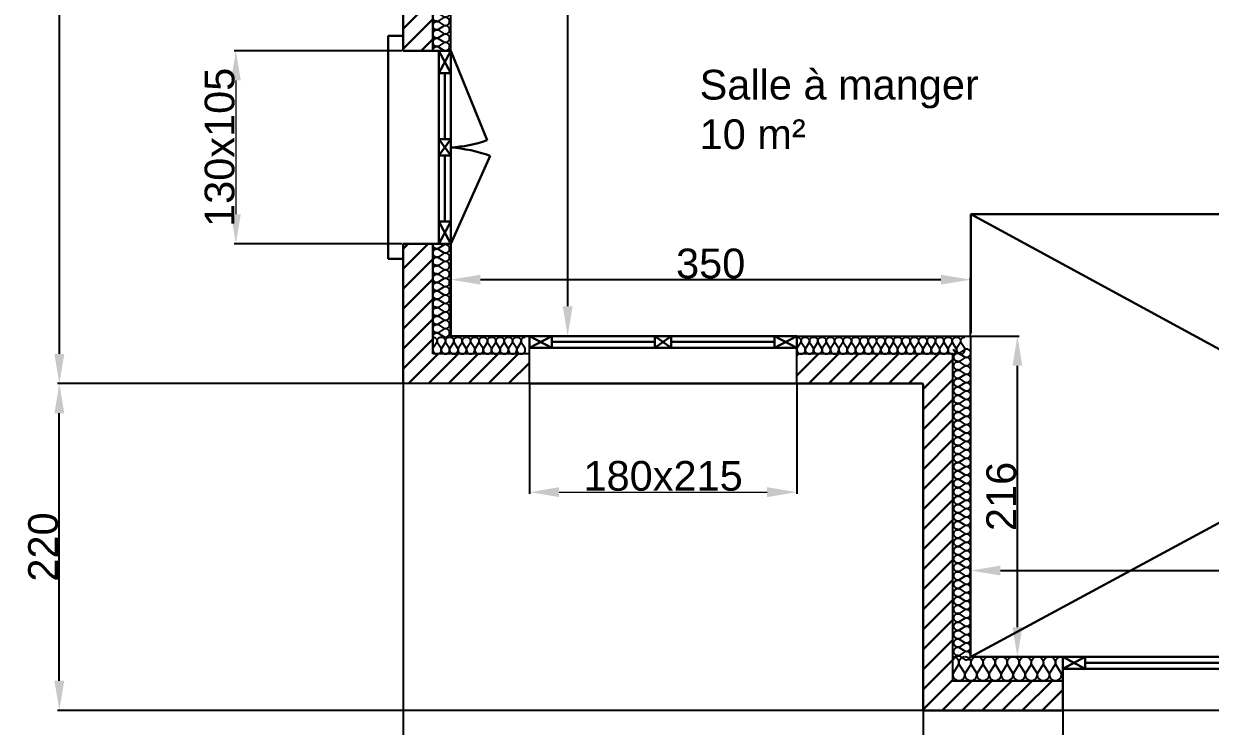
# Model space of a CAD drawing. Header units: millimetres. Extents: x -255 to 11976, y -437 to 3955.
# Drawn here: x -254 to 544, y -10 to 463 of the extents above; entities that cross this region are included whole.
import ezdxf

# ---------------------------------------------------------------- set-up
doc = ezdxf.new("R2010")
doc.units = ezdxf.units.MM
for name, color, linetype in [('Cotation', 7, 'Continuous'), ('Isolation', 6, 'Continuous'), ('Texte', 7, 'Continuous')]:
    doc.layers.add(name, color=color, linetype=linetype)
doc.layers.add('MenuisExt', color=140, linetype='Continuous', lineweight=18)
doc.layers.add('VideSurSejour', color=7, linetype='Continuous', lineweight=5)
doc.styles.get("Standard").update_dxf_attribs({"font": 'Arial.ttf'})
doc.dimstyles.new('ISO-25', dxfattribs={"dimtxt": 2.5, "dimasz": 2.5, "dimexe": 1.25, "dimexo": 0.625, "dimtad": 1, "dimtxsty": 'Standard', "dimcen": 2.5, "dimadec": 0, "dimazin": 0, "dimtfac": 1, "dimtmove": 0, "dimatfit": 3, "dimfxl": 1, "dimarcsym": 0})

# ---------------------------------------------------------------- blocks, each defined once
blk = doc.blocks.new('*U14')
at = {"flags": 128}
for points in [[(0, 1, -0.505863), (0.239, 0.676), (0.009, 0.318, 1.322645), (0.491, 0.318), (0.261, 0.676, -0.505863), (0.5, 1)], [(0.5, 1, -0.505863), (0.739, 0.676), (0.509, 0.318, 1.322645), (0.991, 0.318), (0.761, 0.676, -0.505863), (1, 1)], [(1, 1, -0.505863), (1.239, 0.676), (1.009, 0.318, 1.322645), (1.491, 0.318), (1.261, 0.676, -0.505863), (1.5, 1)], [(1.5, 1, -0.505863), (1.739, 0.676), (1.509, 0.318, 1.322645), (1.991, 0.318), (1.761, 0.676, -0.505863), (2, 1)], [(2, 1, -0.505863), (2.239, 0.676), (2.009, 0.318, 1.322645), (2.491, 0.318), (2.261, 0.676, -0.505863), (2.5, 1)], [(2.5, 1, -0.505863), (2.739, 0.676), (2.509, 0.318, 1.322645), (2.991, 0.318), (2.761, 0.676, -0.505863), (3, 1)], [(3, 1, -0.505863), (3.239, 0.676), (3.009, 0.318, 1.322645), (3.491, 0.318), (3.261, 0.676, -0.505863), (3.5, 1)], [(3.5, 1, -0.505863), (3.739, 0.676), (3.509, 0.318, 1.322645), (3.991, 0.318), (3.761, 0.676, -0.505863), (4, 1)], [(4, 1, -0.505863), (4.239, 0.676), (4.009, 0.318, 1.322645), (4.491, 0.318), (4.261, 0.676, -0.505863), (4.5, 1)], [(4.5, 1, -0.505863), (4.739, 0.676), (4.509, 0.318, 1.322645), (4.991, 0.318), (4.761, 0.676, -0.505863), (5, 1)], [(5, 1, -0.505863), (5.239, 0.676), (5.009, 0.318, 1.322645), (5.491, 0.318), (5.261, 0.676, -0.505863), (5.5, 1)], [(5.5, 1, -0.505863), (5.739, 0.676), (5.509, 0.318, 1.322645), (5.991, 0.318), (5.761, 0.676, -0.505863), (6, 1)], [(6, 1, -0.505863), (6.239, 0.676), (6.009, 0.318, 1.322645), (6.491, 0.318), (6.261, 0.676, -0.505863), (6.5, 1)], [(6.5, 1, -0.505863), (6.739, 0.676), (6.509, 0.318, 1.322645), (6.991, 0.318), (6.761, 0.676, -0.505863), (7, 1)], [(7, 1, -0.505863), (7.239, 0.676), (7.009, 0.318, 1.322645), (7.491, 0.318), (7.261, 0.676, -0.505863), (7.5, 1)], [(7.5, 1, -0.505863), (7.739, 0.676), (7.509, 0.318, 1.322645), (7.991, 0.318), (7.761, 0.676, -0.505863), (8, 1)], [(8, 1, -0.505863), (8.239, 0.676), (8.009, 0.318, 1.322645), (8.491, 0.318), (8.261, 0.676, -0.505863), (8.5, 1)], [(8.5, 1, -0.505863), (8.739, 0.676), (8.509, 0.318, 1.322645), (8.991, 0.318), (8.761, 0.676, -0.505863), (9, 1)], [(9, 1, -0.505863), (9.239, 0.676), (9.009, 0.318, 1.322645), (9.491, 0.318), (9.261, 0.676, -0.505863), (9.5, 1)], [(9.5, 1, -0.505863), (9.739, 0.676), (9.509, 0.318, 1.322645), (9.991, 0.318), (9.761, 0.676, -0.505863), (10, 1)], [(10, 1, -0.505863), (10.239, 0.676), (10.009, 0.318, 1.322645), (10.491, 0.318), (10.261, 0.676, -0.505863), (10.5, 1)], [(10.5, 1, -0.505863), (10.739, 0.676), (10.509, 0.318, 1.322645), (10.991, 0.318), (10.761, 0.676, -0.505863), (11, 1)], [(11, 1, -0.505863), (11.239, 0.676), (11.009, 0.318, 1.322645), (11.491, 0.318), (11.261, 0.676, -0.505863), (11.5, 1)], [(11.5, 1, -0.505863), (11.739, 0.676), (11.509, 0.318, 1.322645), (11.991, 0.318), (11.761, 0.676, -0.505863), (12, 1)], [(12, 1, -0.505863), (12.239, 0.676), (12.009, 0.318, 1.322645), (12.491, 0.318), (12.261, 0.676, -0.505863), (12.5, 1)], [(12.5, 1, -0.505863), (12.739, 0.676), (12.509, 0.318, 1.322645), (12.991, 0.318), (12.761, 0.676, -0.505863), (13, 1)], [(13, 1, -0.505863), (13.239, 0.676), (13.009, 0.318, 1.322645), (13.491, 0.318), (13.261, 0.676, -0.505863), (13.5, 1)], [(13.5, 1, -0.505863), (13.739, 0.676), (13.509, 0.318, 1.322645), (13.991, 0.318), (13.761, 0.676, -0.505863), (14, 1)], [(14, 1, -0.505863), (14.239, 0.676), (14.009, 0.318, 1.322645), (14.491, 0.318), (14.261, 0.676, -0.505863), (14.5, 1)], [(14.5, 1, -0.505863), (14.739, 0.676), (14.509, 0.318, 1.322645), (14.991, 0.318), (14.761, 0.676, -0.505863), (15, 1)], [(15, 1, -0.505863), (15.239, 0.676), (15.009, 0.318, 1.322645), (15.491, 0.318), (15.261, 0.676, -0.505863), (15.5, 1)], [(15.5, 1, -0.505863), (15.739, 0.676), (15.509, 0.318, 1.322645), (15.991, 0.318), (15.761, 0.676, -0.505863), (16, 1)], [(16, 1, -0.505863), (16.239, 0.676), (16.009, 0.318, 1.322645), (16.491, 0.318), (16.261, 0.676, -0.505863), (16.5, 1)], [(16.5, 1, -0.505863), (16.739, 0.676), (16.509, 0.318, 1.322645), (16.991, 0.318), (16.761, 0.676, -0.505863), (17, 1)], [(17, 1, -0.505863), (17.239, 0.676), (17.009, 0.318, 1.322645), (17.491, 0.318), (17.261, 0.676, -0.505863), (17.5, 1)], [(17.5, 1, -0.505863), (17.739, 0.676), (17.509, 0.318, 1.322645), (17.991, 0.318), (17.761, 0.676, -0.505863), (18, 1)], [(18, 1, -0.505863), (18.239, 0.676), (18.009, 0.318, 1.322645), (18.491, 0.318), (18.261, 0.676, -0.505863), (18.5, 1)]]:
    blk.add_lwpolyline(points, format="xyb", dxfattribs=at)
blk = doc.blocks.new('*D27')
at = {"layer": 'Cotation', "color": 0, "lineweight": -2, "transparency": 16777216}
for p, q in [((0.51, 820.31), (-231.52, 820.31)), ((-230.27, 800.31), (-230.27, 240.31)), ((0.51, 220.31), (-231.52, 220.31))]:
    blk.add_line(p, q, dxfattribs=at)
at = {"layer": 'Cotation', "color": 0, "lineweight": 30, "transparency": 16777216}
for points in [[(-233.6, 800.31), (-226.93, 800.31), (-230.27, 820.31)], [(-233.6, 240.31), (-226.93, 240.31), (-230.27, 220.31)]]:
    blk.add_solid(points, dxfattribs=at)
at = {"layer": 'Defpoints', "color": 0, "lineweight": 30, "transparency": 16777216}
for p in [(1.13, 820.31), (-230.27, 220.31), (1.13, 220.31)]:
    blk.add_point(p, dxfattribs=at)
at = {"layer": 'Cotation', "color": 0, "lineweight": 30, "transparency": 16777216, "insert": (-241.1, 520.31), "char_height": 20, "attachment_point": 5, "rotation": 90}
blk.add_mtext('600', dxfattribs=at)
blk = doc.blocks.new('*D28')
at = {"layer": 'Cotation', "color": 0, "lineweight": -2, "transparency": 16777216}
for p, q in [((350.51, 220.31), (-231.52, 220.31)), ((-230.27, 20.31), (-230.27, 200.31)), ((350.51, 0.31), (-231.52, 0.31))]:
    blk.add_line(p, q, dxfattribs=at)
at = {"layer": 'Cotation', "color": 0, "lineweight": 30, "transparency": 16777216}
for points in [[(-233.6, 200.31), (-226.93, 200.31), (-230.27, 220.31)], [(-233.6, 20.31), (-226.93, 20.31), (-230.27, 0.31)]]:
    blk.add_solid(points, dxfattribs=at)
at = {"layer": 'Defpoints', "color": 0, "lineweight": 30, "transparency": 16777216}
for p in [(-230.27, 220.31), (351.13, 220.31), (351.13, 0.31)]:
    blk.add_point(p, dxfattribs=at)
at = {"layer": 'Cotation', "color": 0, "lineweight": 30, "transparency": 16777216, "insert": (-241.1, 110.31), "char_height": 20, "attachment_point": 5, "rotation": 90}
blk.add_mtext('220', dxfattribs=at)
blk = doc.blocks.new('*D31')
at = {"layer": 'Cotation', "color": 0, "lineweight": -2, "transparency": 16777216}
for p, q in [((1.13, 219.68), (1.13, -120.43)), ((351.13, 219.68), (351.13, -120.43)), ((21.13, -119.18), (331.13, -119.18))]:
    blk.add_line(p, q, dxfattribs=at)
at = {"layer": 'Cotation', "color": 0, "lineweight": 30, "transparency": 16777216}
for points in [[(21.13, -115.85), (21.13, -122.52), (1.13, -119.18)], [(331.13, -115.85), (331.13, -122.52), (351.13, -119.18)]]:
    blk.add_solid(points, dxfattribs=at)
at = {"layer": 'Defpoints', "color": 0, "lineweight": 30, "transparency": 16777216}
for p in [(1.13, 220.31), (351.13, 220.31), (351.13, -119.18)]:
    blk.add_point(p, dxfattribs=at)
at = {"layer": 'Cotation', "color": 0, "lineweight": 30, "transparency": 16777216, "insert": (176.13, -108.34), "char_height": 20, "attachment_point": 5}
blk.add_mtext('350', dxfattribs=at)
blk = doc.blocks.new('*D32')
at = {"layer": 'Cotation', "color": 0, "lineweight": -2, "transparency": 16777216}
for p, q in [((351.13, -0.32), (351.13, -120.43)), ((1141.13, -0.32), (1141.13, -120.43)), ((371.13, -119.18), (1121.13, -119.18))]:
    blk.add_line(p, q, dxfattribs=at)
at = {"layer": 'Cotation', "color": 0, "lineweight": 30, "transparency": 16777216}
for points in [[(371.13, -115.85), (371.13, -122.52), (351.13, -119.18)], [(1121.13, -115.85), (1121.13, -122.52), (1141.13, -119.18)]]:
    blk.add_solid(points, dxfattribs=at)
at = {"layer": 'Defpoints', "color": 0, "lineweight": 30, "transparency": 16777216}
for p in [(351.13, 0.31), (1141.13, 0.31), (1141.13, -119.18)]:
    blk.add_point(p, dxfattribs=at)
at = {"layer": 'Cotation', "color": 0, "lineweight": 30, "transparency": 16777216, "insert": (746.13, -108.35), "char_height": 20, "attachment_point": 5}
blk.add_mtext('790', dxfattribs=at)
blk = doc.blocks.new('*D42')
at = {"layer": 'Cotation', "color": 0, "lineweight": -2, "transparency": 16777216}
for p, q in [((0.51, 444.31), (-112.7, 444.31)), ((0.51, 314.31), (-112.7, 314.31))]:
    blk.add_line(p, q, dxfattribs=at)
at = {"layer": 'Cotation', "color": 0, "lineweight": 9, "transparency": 16777216}
blk.add_line((-111.45, 424.31), (-111.45, 334.31), dxfattribs=at)
at = {"layer": 'Cotation', "color": 0, "lineweight": 30, "transparency": 16777216}
for points in [[(-114.78, 424.31), (-108.11, 424.31), (-111.45, 444.31)], [(-114.78, 334.31), (-108.11, 334.31), (-111.45, 314.31)]]:
    blk.add_solid(points, dxfattribs=at)
at = {"layer": 'Defpoints', "color": 0, "lineweight": 30, "transparency": 16777216}
for p in [(1.13, 444.31), (-111.45, 314.31), (1.13, 314.31)]:
    blk.add_point(p, dxfattribs=at)
at = {"layer": 'Cotation', "color": 0, "lineweight": 30, "transparency": 16777216, "insert": (-122.29, 379.31), "char_height": 20, "attachment_point": 5, "rotation": 90}
blk.add_mtext('130x105', dxfattribs=at)
blk = doc.blocks.new('*D43')
at = {"layer": 'Cotation', "color": 0, "lineweight": -2, "transparency": 16777216}
for p, q in [((86.13, 219.68), (86.13, 145.98)), ((266.13, 219.68), (266.13, 145.98))]:
    blk.add_line(p, q, dxfattribs=at)
at = {"layer": 'Cotation', "color": 0, "lineweight": 9, "transparency": 16777216}
blk.add_line((106.13, 147.23), (246.13, 147.23), dxfattribs=at)
at = {"layer": 'Cotation', "color": 0, "lineweight": 30, "transparency": 16777216}
for points in [[(106.13, 150.56), (106.13, 143.89), (86.13, 147.23)], [(246.13, 150.56), (246.13, 143.89), (266.13, 147.23)]]:
    blk.add_solid(points, dxfattribs=at)
at = {"layer": 'Defpoints', "color": 0, "lineweight": 30, "transparency": 16777216}
for p in [(86.13, 220.31), (266.13, 220.31), (266.13, 147.23)]:
    blk.add_point(p, dxfattribs=at)
at = {"layer": 'Cotation', "color": 0, "lineweight": 30, "transparency": 16777216, "insert": (176.13, 158.06), "char_height": 20, "attachment_point": 5}
blk.add_mtext('180x215', dxfattribs=at)
blk = doc.blocks.new('*D44')
at = {"layer": 'Cotation', "color": 0, "lineweight": -2, "transparency": 16777216}
for p, q in [((445.13, -0.32), (445.13, -56.59)), ((845.13, -0.32), (845.13, -56.59))]:
    blk.add_line(p, q, dxfattribs=at)
at = {"layer": 'Cotation', "color": 0, "lineweight": 9, "transparency": 16777216}
blk.add_line((465.13, -55.34), (825.13, -55.34), dxfattribs=at)
at = {"layer": 'Cotation', "color": 0, "lineweight": 30, "transparency": 16777216}
for points in [[(465.13, -52), (465.13, -58.67), (445.13, -55.34)], [(825.13, -52), (825.13, -58.67), (845.13, -55.34)]]:
    blk.add_solid(points, dxfattribs=at)
at = {"layer": 'Defpoints', "color": 0, "lineweight": 30, "transparency": 16777216}
for p in [(445.13, 0.31), (845.13, 0.31), (845.13, -55.34)]:
    blk.add_point(p, dxfattribs=at)
at = {"layer": 'Cotation', "color": 0, "lineweight": 30, "transparency": 16777216, "insert": (645.13, -44.5), "char_height": 20, "attachment_point": 5}
blk.add_mtext('400x215', dxfattribs=at)
blk = doc.blocks.new('*D49')
at = {"layer": 'Cotation', "color": 0, "lineweight": -2, "transparency": 16777216}
for p, q in [((33.76, 788.31), (113.13, 788.31)), ((33.76, 252.31), (113.13, 252.31))]:
    blk.add_line(p, q, dxfattribs=at)
at = {"layer": 'Cotation', "color": 0, "lineweight": -3, "transparency": 16777216}
blk.add_line((111.88, 768.31), (111.88, 272.31), dxfattribs=at)
at = {"layer": 'Cotation', "color": 0, "lineweight": 30, "transparency": 16777216}
for points in [[(108.55, 768.31), (115.21, 768.31), (111.88, 788.31)], [(108.55, 272.31), (115.21, 272.31), (111.88, 252.31)]]:
    blk.add_solid(points, dxfattribs=at)
at = {"layer": 'Defpoints', "color": 0, "lineweight": 30, "transparency": 16777216}
for p in [(33.13, 788.31), (33.13, 252.31), (111.88, 252.31)]:
    blk.add_point(p, dxfattribs=at)
at = {"layer": 'Cotation', "color": 0, "lineweight": 30, "transparency": 16777216, "insert": (101.12, 520.31), "char_height": 20, "attachment_point": 5, "rotation": 90}
blk.add_mtext('536', dxfattribs=at)
blk = doc.blocks.new('*D50')
at = {"layer": 'Cotation', "color": 0, "lineweight": -2, "transparency": 16777216}
for p, q in [((33.13, 252.93), (33.13, 291.5)), ((383.13, 252.93), (383.13, 291.5))]:
    blk.add_line(p, q, dxfattribs=at)
at = {"layer": 'Cotation', "color": 0, "lineweight": -3, "transparency": 16777216}
blk.add_line((53.13, 290.25), (363.13, 290.25), dxfattribs=at)
at = {"layer": 'Cotation', "color": 0, "lineweight": 30, "transparency": 16777216}
for points in [[(53.13, 293.58), (53.13, 286.91), (33.13, 290.25)], [(363.13, 293.58), (363.13, 286.91), (383.13, 290.25)]]:
    blk.add_solid(points, dxfattribs=at)
at = {"layer": 'Defpoints', "color": 0, "lineweight": 30, "transparency": 16777216}
for p in [(383.13, 290.25), (33.13, 252.31), (383.13, 252.31)]:
    blk.add_point(p, dxfattribs=at)
at = {"layer": 'Cotation', "color": 0, "lineweight": 30, "transparency": 16777216, "insert": (208.13, 301.01), "char_height": 20, "attachment_point": 5}
blk.add_mtext('350', dxfattribs=at)
blk = doc.blocks.new('*D51')
at = {"layer": 'Cotation', "color": 0, "lineweight": -2, "transparency": 16777216}
for p, q in [((383.76, 252.31), (415.85, 252.31)), ((383.76, 36.31), (415.85, 36.31))]:
    blk.add_line(p, q, dxfattribs=at)
at = {"layer": 'Cotation', "color": 0, "lineweight": -3, "transparency": 16777216}
blk.add_line((414.6, 56.31), (414.6, 232.31), dxfattribs=at)
at = {"layer": 'Cotation', "color": 0, "lineweight": 30, "transparency": 16777216}
for points in [[(411.27, 232.31), (417.93, 232.31), (414.6, 252.31)], [(411.27, 56.31), (417.93, 56.31), (414.6, 36.31)]]:
    blk.add_solid(points, dxfattribs=at)
at = {"layer": 'Defpoints', "color": 0, "lineweight": 30, "transparency": 16777216}
for p in [(383.13, 252.31), (414.6, 252.31), (383.13, 36.31)]:
    blk.add_point(p, dxfattribs=at)
at = {"layer": 'Cotation', "color": 0, "lineweight": 30, "transparency": 16777216, "insert": (403.84, 144.31), "char_height": 20, "attachment_point": 5, "rotation": 90}
blk.add_mtext('216', dxfattribs=at)
blk = doc.blocks.new('*D52')
at = {"layer": 'Cotation', "color": 0, "lineweight": -2, "transparency": 16777216}
for p, q in [((383.13, 36.93), (383.13, 95.69)), ((1109.14, 36.93), (1109.14, 95.69))]:
    blk.add_line(p, q, dxfattribs=at)
at = {"layer": 'Cotation', "color": 0, "lineweight": -3, "transparency": 16777216}
blk.add_line((403.13, 94.44), (1089.14, 94.44), dxfattribs=at)
at = {"layer": 'Cotation', "color": 0, "lineweight": 30, "transparency": 16777216}
for points in [[(403.13, 97.77), (403.13, 91.11), (383.13, 94.44)], [(1089.14, 97.77), (1089.14, 91.11), (1109.14, 94.44)]]:
    blk.add_solid(points, dxfattribs=at)
at = {"layer": 'Defpoints', "color": 0, "lineweight": 30, "transparency": 16777216}
for p in [(1109.14, 94.44), (383.13, 36.31), (1109.14, 36.31)]:
    blk.add_point(p, dxfattribs=at)
at = {"layer": 'Cotation', "color": 0, "lineweight": 30, "transparency": 16777216, "insert": (746.14, 105.2), "char_height": 20, "attachment_point": 5}
blk.add_mtext('726', dxfattribs=at)
blk = doc.blocks.new('*U10')
at = {"flags": 128}
for points in [[(0, 1, -0.505863), (0.239, 0.676), (0.009, 0.318, 1.322645), (0.491, 0.318), (0.261, 0.676, -0.505863), (0.5, 1)], [(0.5, 1, -0.505863), (0.739, 0.676), (0.509, 0.318, 1.322645), (0.991, 0.318), (0.761, 0.676, -0.505863), (1, 1)], [(1, 1, -0.505863), (1.239, 0.676), (1.009, 0.318, 1.322645), (1.491, 0.318), (1.261, 0.676, -0.505863), (1.5, 1)], [(1.5, 1, -0.505863), (1.739, 0.676), (1.509, 0.318, 1.322645), (1.991, 0.318), (1.761, 0.676, -0.505863), (2, 1)], [(2, 1, -0.505863), (2.239, 0.676), (2.009, 0.318, 1.322645), (2.491, 0.318), (2.261, 0.676, -0.505863), (2.5, 1)], [(2.5, 1, -0.505863), (2.739, 0.676), (2.509, 0.318, 1.322645), (2.991, 0.318), (2.761, 0.676, -0.505863), (3, 1)], [(3, 1, -0.505863), (3.239, 0.676), (3.009, 0.318, 1.322645), (3.491, 0.318), (3.261, 0.676, -0.505863), (3.5, 1)], [(3.5, 1, -0.505863), (3.739, 0.676), (3.509, 0.318, 1.322645), (3.991, 0.318), (3.761, 0.676, -0.505863), (4, 1)], [(4, 1, -0.505863), (4.239, 0.676), (4.009, 0.318, 1.322645), (4.491, 0.318), (4.261, 0.676, -0.505863), (4.5, 1)], [(4.5, 1, -0.505863), (4.739, 0.676), (4.509, 0.318, 1.322645), (4.991, 0.318), (4.761, 0.676, -0.505863), (5, 1)], [(5, 1, -0.505863), (5.239, 0.676), (5.009, 0.318, 1.322645), (5.491, 0.318), (5.261, 0.676, -0.505863), (5.5, 1)]]:
    blk.add_lwpolyline(points, format="xyb", dxfattribs=at)
blk = doc.blocks.new('*U87')
at = {"flags": 128}
for points in [[(0, 1, -0.505863), (0.239, 0.676), (0.009, 0.318, 1.322645), (0.491, 0.318), (0.261, 0.676, -0.505863), (0.5, 1)], [(0.5, 1, -0.505863), (0.739, 0.676), (0.509, 0.318, 1.322645), (0.991, 0.318), (0.761, 0.676, -0.505863), (1, 1)], [(1, 1, -0.505863), (1.239, 0.676), (1.009, 0.318, 1.322645), (1.491, 0.318), (1.261, 0.676, -0.505863), (1.5, 1)], [(1.5, 1, -0.505863), (1.739, 0.676), (1.509, 0.318, 1.322645), (1.991, 0.318), (1.761, 0.676, -0.505863), (2, 1)], [(2, 1, -0.505863), (2.239, 0.676), (2.009, 0.318, 1.322645), (2.491, 0.318), (2.261, 0.676, -0.505863), (2.5, 1)], [(2.5, 1, -0.505863), (2.739, 0.676), (2.509, 0.318, 1.322645), (2.991, 0.318), (2.761, 0.676, -0.505863), (3, 1)], [(3, 1, -0.505863), (3.239, 0.676), (3.009, 0.318, 1.322645), (3.491, 0.318), (3.261, 0.676, -0.505863), (3.5, 1)], [(3.5, 1, -0.505863), (3.739, 0.676), (3.509, 0.318, 1.322645), (3.991, 0.318), (3.761, 0.676, -0.505863), (4, 1)], [(4, 1, -0.505863), (4.239, 0.676), (4.009, 0.318, 1.322645), (4.491, 0.318), (4.261, 0.676, -0.505863), (4.5, 1)], [(4.5, 1, -0.505863), (4.739, 0.676), (4.509, 0.318, 1.322645), (4.991, 0.318), (4.761, 0.676, -0.505863), (5, 1)], [(5, 1, -0.505863), (5.239, 0.676), (5.009, 0.318, 1.322645), (5.491, 0.318), (5.261, 0.676, -0.505863), (5.5, 1)], [(5.5, 1, -0.505863), (5.739, 0.676), (5.509, 0.318, 1.322645), (5.991, 0.318), (5.761, 0.676, -0.505863), (6, 1)], [(6, 1, -0.505863), (6.239, 0.676), (6.009, 0.318, 1.322645), (6.491, 0.318), (6.261, 0.676, -0.505863), (6.5, 1)], [(6.5, 1, -0.505863), (6.739, 0.676), (6.509, 0.318, 1.322645), (6.991, 0.318), (6.761, 0.676, -0.505863), (7, 1)], [(7, 1, -0.505863), (7.239, 0.676), (7.009, 0.318, 1.322645), (7.491, 0.318), (7.261, 0.676, -0.505863), (7.5, 1)], [(7.5, 1, -0.505863), (7.739, 0.676), (7.509, 0.318, 1.322645), (7.991, 0.318), (7.761, 0.676, -0.505863), (8, 1)], [(8, 1, -0.505863), (8.239, 0.676), (8.009, 0.318, 1.322645), (8.491, 0.318), (8.261, 0.676, -0.505863), (8.5, 1)], [(8.5, 1, -0.505863), (8.739, 0.676), (8.509, 0.318, 1.322645), (8.991, 0.318), (8.761, 0.676, -0.505863), (9, 1)], [(9, 1, -0.505863), (9.239, 0.676), (9.009, 0.318, 1.322645), (9.491, 0.318), (9.261, 0.676, -0.505863), (9.5, 1)], [(9.5, 1, -0.505863), (9.739, 0.676), (9.509, 0.318, 1.322645), (9.991, 0.318), (9.761, 0.676, -0.505863), (10, 1)]]:
    blk.add_lwpolyline(points, format="xyb", dxfattribs=at)
blk = doc.blocks.new('*U92')
at = {"flags": 128}
for points in [[(0, 1, -0.505863), (0.239, 0.676), (0.009, 0.318, 1.322645), (0.491, 0.318), (0.261, 0.676, -0.505863), (0.5, 1)], [(0.5, 1, -0.505863), (0.739, 0.676), (0.509, 0.318, 1.322645), (0.991, 0.318), (0.761, 0.676, -0.505863), (1, 1)], [(1, 1, -0.505863), (1.239, 0.676), (1.009, 0.318, 1.322645), (1.491, 0.318), (1.261, 0.676, -0.505863), (1.5, 1)], [(1.5, 1, -0.505863), (1.739, 0.676), (1.509, 0.318, 1.322645), (1.991, 0.318), (1.761, 0.676, -0.505863), (2, 1)], [(2, 1, -0.505863), (2.239, 0.676), (2.009, 0.318, 1.322645), (2.491, 0.318), (2.261, 0.676, -0.505863), (2.5, 1)], [(2.5, 1, -0.505863), (2.739, 0.676), (2.509, 0.318, 1.322645), (2.991, 0.318), (2.761, 0.676, -0.505863), (3, 1)], [(3, 1, -0.505863), (3.239, 0.676), (3.009, 0.318, 1.322645), (3.491, 0.318), (3.261, 0.676, -0.505863), (3.5, 1)], [(3.5, 1, -0.505863), (3.739, 0.676), (3.509, 0.318, 1.322645), (3.991, 0.318), (3.761, 0.676, -0.505863), (4, 1)], [(4, 1, -0.505863), (4.239, 0.676), (4.009, 0.318, 1.322645), (4.491, 0.318), (4.261, 0.676, -0.505863), (4.5, 1)], [(4.5, 1, -0.505863), (4.739, 0.676), (4.509, 0.318, 1.322645), (4.991, 0.318), (4.761, 0.676, -0.505863), (5, 1)], [(5, 1, -0.505863), (5.239, 0.676), (5.009, 0.318, 1.322645), (5.491, 0.318), (5.261, 0.676, -0.505863), (5.5, 1)], [(5.5, 1, -0.505863), (5.739, 0.676), (5.509, 0.318, 1.322645), (5.991, 0.318), (5.761, 0.676, -0.505863), (6, 1)], [(6, 1, -0.505863), (6.239, 0.676), (6.009, 0.318, 1.322645), (6.491, 0.318), (6.261, 0.676, -0.505863), (6.5, 1)], [(6.5, 1, -0.505863), (6.739, 0.676), (6.509, 0.318, 1.322645), (6.991, 0.318), (6.761, 0.676, -0.505863), (7, 1)], [(7, 1, -0.505863), (7.239, 0.676), (7.009, 0.318, 1.322645), (7.491, 0.318), (7.261, 0.676, -0.505863), (7.5, 1)], [(7.5, 1, -0.505863), (7.739, 0.676), (7.509, 0.318, 1.322645), (7.991, 0.318), (7.761, 0.676, -0.505863), (8, 1)], [(8, 1, -0.505863), (8.239, 0.676), (8.009, 0.318, 1.322645), (8.491, 0.318), (8.261, 0.676, -0.505863), (8.5, 1)], [(8.5, 1, -0.505863), (8.739, 0.676), (8.509, 0.318, 1.322645), (8.991, 0.318), (8.761, 0.676, -0.505863), (9, 1)], [(9, 1, -0.505863), (9.239, 0.676), (9.009, 0.318, 1.322645), (9.491, 0.318), (9.261, 0.676, -0.505863), (9.5, 1)], [(9.5, 1, -0.505863), (9.739, 0.676), (9.509, 0.318, 1.322645), (9.991, 0.318), (9.761, 0.676, -0.505863), (10, 1)], [(10, 1, -0.505863), (10.239, 0.676), (10.009, 0.318, 1.322645), (10.491, 0.318), (10.261, 0.676, -0.505863), (10.5, 1)], [(10.5, 1, -0.505863), (10.739, 0.676), (10.509, 0.318, 1.322645), (10.991, 0.318), (10.761, 0.676, -0.505863), (11, 1)], [(11, 1, -0.505863), (11.239, 0.676), (11.009, 0.318, 1.322645), (11.491, 0.318), (11.261, 0.676, -0.505863), (11.5, 1)], [(11.5, 1, -0.505863), (11.739, 0.676), (11.509, 0.318, 1.322645), (11.991, 0.318), (11.761, 0.676, -0.505863), (12, 1)], [(12, 1, -0.505863), (12.239, 0.676), (12.009, 0.318, 1.322645), (12.491, 0.318), (12.261, 0.676, -0.505863), (12.5, 1)], [(12.5, 1, -0.505863), (12.739, 0.676), (12.509, 0.318, 1.322645), (12.991, 0.318), (12.761, 0.676, -0.505863), (13, 1)], [(13, 1, -0.505863), (13.239, 0.676), (13.009, 0.318, 1.322645), (13.491, 0.318), (13.261, 0.676, -0.505863), (13.5, 1)]]:
    blk.add_lwpolyline(points, format="xyb", dxfattribs=at)
blk = doc.blocks.new('*U93')
at = {"flags": 128}
for points in [[(0, 1, -0.505863), (0.239, 0.676), (0.009, 0.318, 1.322645), (0.491, 0.318), (0.261, 0.676, -0.505863), (0.5, 1)], [(0.5, 1, -0.505863), (0.739, 0.676), (0.509, 0.318, 1.322645), (0.991, 0.318), (0.761, 0.676, -0.505863), (1, 1)], [(1, 1, -0.505863), (1.239, 0.676), (1.009, 0.318, 1.322645), (1.491, 0.318), (1.261, 0.676, -0.505863), (1.5, 1)], [(1.5, 1, -0.505863), (1.739, 0.676), (1.509, 0.318, 1.322645), (1.991, 0.318), (1.761, 0.676, -0.505863), (2, 1)], [(2, 1, -0.505863), (2.239, 0.676), (2.009, 0.318, 1.322645), (2.491, 0.318), (2.261, 0.676, -0.505863), (2.5, 1)], [(2.5, 1, -0.505863), (2.739, 0.676), (2.509, 0.318, 1.322645), (2.991, 0.318), (2.761, 0.676, -0.505863), (3, 1)], [(3, 1, -0.505863), (3.239, 0.676), (3.009, 0.318, 1.322645), (3.491, 0.318), (3.261, 0.676, -0.505863), (3.5, 1)], [(3.5, 1, -0.505863), (3.739, 0.676), (3.509, 0.318, 1.322645), (3.991, 0.318), (3.761, 0.676, -0.505863), (4, 1)], [(4, 1, -0.505863), (4.239, 0.676), (4.009, 0.318, 1.322645), (4.491, 0.318), (4.261, 0.676, -0.505863), (4.5, 1)]]:
    blk.add_lwpolyline(points, format="xyb", dxfattribs=at)

msp = doc.modelspace()

# ---------------------------------------------------------------- hatches: boundary and pattern name
at = {"lineweight": 30, "transparency": 33554687}
h = msp.add_hatch(dxfattribs=at)
h.set_pattern_fill('ANSI31', color=256, scale=3)
h.paths.add_polyline_path([(291.135, 820.308), (1.135, 820.308), (1.135, 726.308), (21.135, 726.308), (21.135, 800.308), (1231.135, 800.137), (1231.135, 820.308), (1181.135, 820.308), (1091.135, 820.308), (545.135, 820.308), (545.135, 800.104), (452.135, 800.308), (452.135, 820.308)])
h.paths.add_polyline_path([(1.135, 444.308), (21.135, 444.308), (21.135, 596.308), (1.135, 596.308)])
h.paths.add_polyline_path([(21.135, 240.308), (21.135, 314.308), (1.135, 314.308), (1.135, 300.308), (1.135, 220.308), (86.135, 220.308), (86.135, 240.308)])
h.paths.add_polyline_path([(351.135, 220.308), (351.135, 0.308), (445.135, 0.308), (445.135, 20.308), (371.135, 20.308), (371.135, 220.308), (371.135, 240.308), (266.135, 240.308), (266.135, 220.308)])
h.paths.add_polyline_path([(845.135, 20.308), (845.135, 0.308), (955.135, 0.308), (955.135, 20.308)])
h.paths.add_polyline_path([(1061.135, 20.308), (1061.135, 0.308), (1141.135, 0.308), (1141.135, 75.308), (1121.135, 75.308), (1121.135, 20.308)])
h.paths.add_polyline_path([(1121.135, 145.308), (1141.135, 145.308), (1141.135, 220.308), (1226.135, 220.308), (1226.135, 240.308), (1121.135, 240.308)])
h.paths.add_polyline_path([(1491.135, 220.308), (1491.135, 820.308), (1301.135, 820.308), (1301.135, 800.308), (1471.135, 800.308), (1471.135, 240.308), (1406.135, 240.308), (1406.135, 220.308)])

# ---------------------------------------------------------------- linework, layer by layer
at = {"lineweight": 30}
for p, q in [((1.135, 444.308), (1.135, 596.308)), ((21.135, 596.308), (21.135, 444.308)), ((-8.865, 304.308), (-8.865, 454.308)), ((-8.865, 454.308), (1.135, 454.308)), ((33.135, 444.308), (1.135, 444.308)), ((1.135, 314.308), (33.135, 314.308)), ((1.135, 314.308), (1.135, 300.308)), ((21.135, 240.308), (21.135, 314.308)), ((1.135, 304.308), (-8.865, 304.308)), ((1.135, 220.308), (1.135, 310.308)), ((445.135, 0.308), (445.135, 34.308)), ((371.135, 20.308), (445.135, 20.308)), ((351.135, 0.308), (445.135, 0.308))]:
    msp.add_line(p, q, dxfattribs=at)
for p, q in [((86.135, 220.308), (86.135, 252.308)), ((266.135, 220.308), (266.135, 252.308)), ((86.135, 240.308), (21.135, 240.308)), ((371.135, 240.308), (266.135, 240.308)), ((371.135, 220.308), (371.135, 240.308)), ((86.135, 220.308), (1.135, 220.308)), ((86.135, 220.308), (266.135, 220.308)), ((266.135, 220.308), (351.135, 220.308)), ((351.135, 0.308), (351.135, 220.308)), ((371.135, 20.308), (371.135, 220.308)), ((1141.135, 0.308), (351.135, 0.308))]:
    msp.add_line(p, q)
at = {"layer": 'Isolation'}
for p, q in [((33.135, 444.308), (33.135, 596.308)), ((86.135, 252.308), (33.135, 252.308)), ((266.135, 252.308), (383.135, 252.308)), ((383.135, 36.308), (383.135, 252.308))]:
    msp.add_line(p, q, dxfattribs=at)
at = {"layer": 'Isolation', "lineweight": 30}
for p, q in [((33.135, 314.308), (33.135, 252.308)), ((383.135, 36.308), (445.135, 36.308))]:
    msp.add_line(p, q, dxfattribs=at)
at = {"layer": 'MenuisExt', "lineweight": 30}
for p, q in [((25.135, 429.308), (25.135, 444.308)), ((25.135, 429.308), (33.135, 444.308)), ((25.135, 444.308), (33.135, 429.308)), ((33.135, 444.308), (33.135, 429.308)), ((33.135, 444.308), (57.615, 384.094)), ((33.135, 429.308), (25.135, 429.308)), ((25.135, 429.308), (25.135, 329.308)), ((25.135, 429.308), (25.135, 379.308)), ((29.135, 384.808), (29.135, 429.308)), ((33.135, 429.308), (33.135, 329.308)), ((33.135, 384.808), (25.135, 384.808)), ((25.135, 373.808), (33.135, 384.808)), ((25.135, 384.808), (33.135, 373.808)), ((33.135, 373.808), (33.135, 384.808)), ((25.135, 379.308), (25.135, 373.808)), ((25.135, 373.808), (33.135, 373.808)), ((29.135, 373.808), (29.135, 329.308)), ((33.135, 314.308), (59.788, 373.592)), ((33.135, 329.308), (25.135, 329.308)), ((25.135, 329.308), (25.135, 314.308)), ((25.135, 314.308), (33.135, 329.308)), ((25.135, 329.308), (33.135, 314.308)), ((33.135, 314.308), (33.135, 329.308)), ((86.135, 252.308), (101.135, 252.308)), ((86.135, 244.308), (86.135, 252.308)), ((86.135, 252.308), (101.135, 244.308)), ((86.135, 244.308), (101.135, 252.308)), ((101.135, 252.308), (101.135, 244.308)), ((101.135, 252.308), (251.135, 252.308)), ((101.135, 248.308), (170.635, 248.308)), ((170.635, 244.308), (170.635, 252.308)), ((181.635, 244.308), (170.635, 252.308)), ((170.635, 244.308), (181.635, 252.308)), ((181.635, 244.308), (181.635, 252.308)), ((181.635, 248.308), (251.135, 248.308)), ((266.135, 252.308), (251.135, 252.308)), ((251.135, 252.308), (251.135, 244.308)), ((251.135, 244.308), (266.135, 252.308)), ((251.135, 252.308), (266.135, 244.308)), ((266.135, 244.308), (266.135, 252.308)), ((101.135, 244.308), (86.135, 244.308)), ((101.135, 244.308), (170.635, 244.308)), ((170.635, 244.308), (181.635, 244.308)), ((181.635, 244.308), (251.135, 244.308)), ((251.135, 244.308), (266.135, 244.308)), ((445.135, 36.308), (460.135, 36.308)), ((445.135, 28.308), (445.135, 36.308)), ((445.135, 28.308), (460.135, 36.308)), ((445.135, 36.308), (460.135, 28.308)), ((460.135, 36.308), (460.135, 28.308)), ((460.135, 36.308), (576.135, 36.308)), ((460.135, 32.308), (576.135, 32.308)), ((460.135, 28.308), (445.135, 28.308)), ((576.135, 28.308), (460.135, 28.308))]:
    msp.add_line(p, q, dxfattribs=at)
for centre, radius, start, end in [((29.756, 461.23), 82.013, 272.360923, 289.857964), ((24.586, 274.062), 105.571, 70.522381, 85.355614)]:
    msp.add_arc(centre, radius, start, end, dxfattribs=at)
at = {"layer": 'VideSurSejour', "lineweight": 30}
for p, q in [((383.135, 254.308), (383.135, 334.308)), ((383.135, 334.308), (935.135, 334.308)), ((383.135, 334.308), (935.135, 34.308)), ((935.135, 334.308), (383.135, 36.308))]:
    msp.add_line(p, q, dxfattribs=at)

# ---------------------------------------------------------------- block references
at = {"layer": 'Isolation', "lineweight": 30, "xscale": 11.30975603551797, "yscale": 11.30975603551797, "zscale": 11.30975603551797, "rotation": 90}
for name, p in [('*U92', (32.444, 444.308)), ('*U10', (32.444, 251.617)), ('*U14', (383.135, 34.325))]:
    msp.add_blockref(name, p, dxfattribs=at)
at = {"layer": 'Isolation', "lineweight": 30}
for name, p, xscale, yscale, zscale in [('*U10', (21.135, 240.308), 11.30975603551797, 11.30975603551797, 11.30975603551797), ('*U87', (266.135, 240.308), 11.30975603551797, 11.30975603551797, 11.30975603551797), ('*U93', (371.135, 20.308), 16.24847861073939, 16.24847861073939, 16.24847861073939)]:
    msp.add_blockref(name, p, dxfattribs=dict(at, xscale=xscale, yscale=yscale, zscale=zscale))

# ---------------------------------------------------------------- texts
at = {"layer": 'Texte', "lineweight": 30, "insert": (200.704, 431.491), "char_height": 20, "attachment_point": 1}
msp.add_mtext_dynamic_manual_height_columns('Salle à manger\\P10 m²', width=243.60024, gutter_width=12.5, heights=[67.432], dxfattribs=at)

# ---------------------------------------------------------------- dimensions: what is measured, and where the dimension line sits
at = {"layer": 'Cotation', "lineweight": 30}
for base, p1, p2, override, picture, middle in [((-230.268, 220.308), (1.135, 820.308), (1.135, 220.308), {"dimtxt": 20, "dimasz": 20}, '*D27', (-241.104, 520.308)), ((111.879, 252.308), (33.135, 788.308), (33.135, 252.308), {"dimtxt": 20, "dimasz": 20, "dimlwd": 65533}, '*D49', (101.117, 520.308)), ((414.601, 252.308), (383.135, 36.308), (383.135, 252.308), {"dimtxt": 20, "dimasz": 20, "dimlwd": 65533}, '*D51', (403.839, 144.308)), ((-230.268, 220.308), (351.135, 0.308), (351.135, 220.308), {"dimtxt": 20, "dimasz": 20}, '*D28', (-241.104, 110.308))]:
    dim = msp.add_linear_dim(base=base, p1=p1, p2=p2, angle=90, dimstyle='ISO-25', override=override, dxfattribs=at)
    dim.commit()
    dim.dimension.update_dxf_attribs({"geometry": picture, "text_midpoint": middle})
dim = msp.add_linear_dim(base=(-111.448, 314.308), p1=(1.135, 444.308), p2=(1.135, 314.308), angle=90, text='<>x105', dimstyle='ISO-25', override={"dimtxt": 20, "dimasz": 20, "dimlwd": 9}, dxfattribs=at)
dim.commit()
dim.dimension.update_dxf_attribs({"geometry": '*D42', "text_midpoint": (-122.292, 379.308)})
for base, p1, p2, override, picture, middle in [((383.135, 290.248), (33.135, 252.308), (383.135, 252.308), {"dimtxt": 20, "dimasz": 20, "dimlwd": 65533}, '*D50', (208.135, 301.009)), ((351.135, -119.182), (1.135, 220.308), (351.135, 220.308), {"dimtxt": 20, "dimasz": 20}, '*D31', (176.135, -108.339)), ((1109.138, 94.441), (383.135, 36.308), (1109.138, 36.308), {"dimtxt": 20, "dimasz": 20, "dimlwd": 65533}, '*D52', (746.136, 105.203)), ((1141.135, -119.182), (351.135, 0.308), (1141.135, 0.308), {"dimtxt": 20, "dimasz": 20}, '*D32', (746.135, -108.346))]:
    dim = msp.add_linear_dim(base=base, p1=p1, p2=p2, dimstyle='ISO-25', override=override, dxfattribs=at)
    dim.commit()
    dim.dimension.update_dxf_attribs({"geometry": picture, "text_midpoint": middle})
for base, p1, p2, picture, middle in [((266.135, 147.225), (86.135, 220.308), (266.135, 220.308), '*D43', (176.135, 158.062)), ((845.135, -55.338), (445.135, 0.308), (845.135, 0.308), '*D44', (645.135, -44.502))]:
    dim = msp.add_linear_dim(base=base, p1=p1, p2=p2, text='<>x215', dimstyle='ISO-25', override={"dimtxt": 20, "dimasz": 20, "dimlwd": 9}, dxfattribs=at)
    dim.commit()
    dim.dimension.update_dxf_attribs({"geometry": picture, "text_midpoint": middle})

doc.saveas('drawing.dxf')
